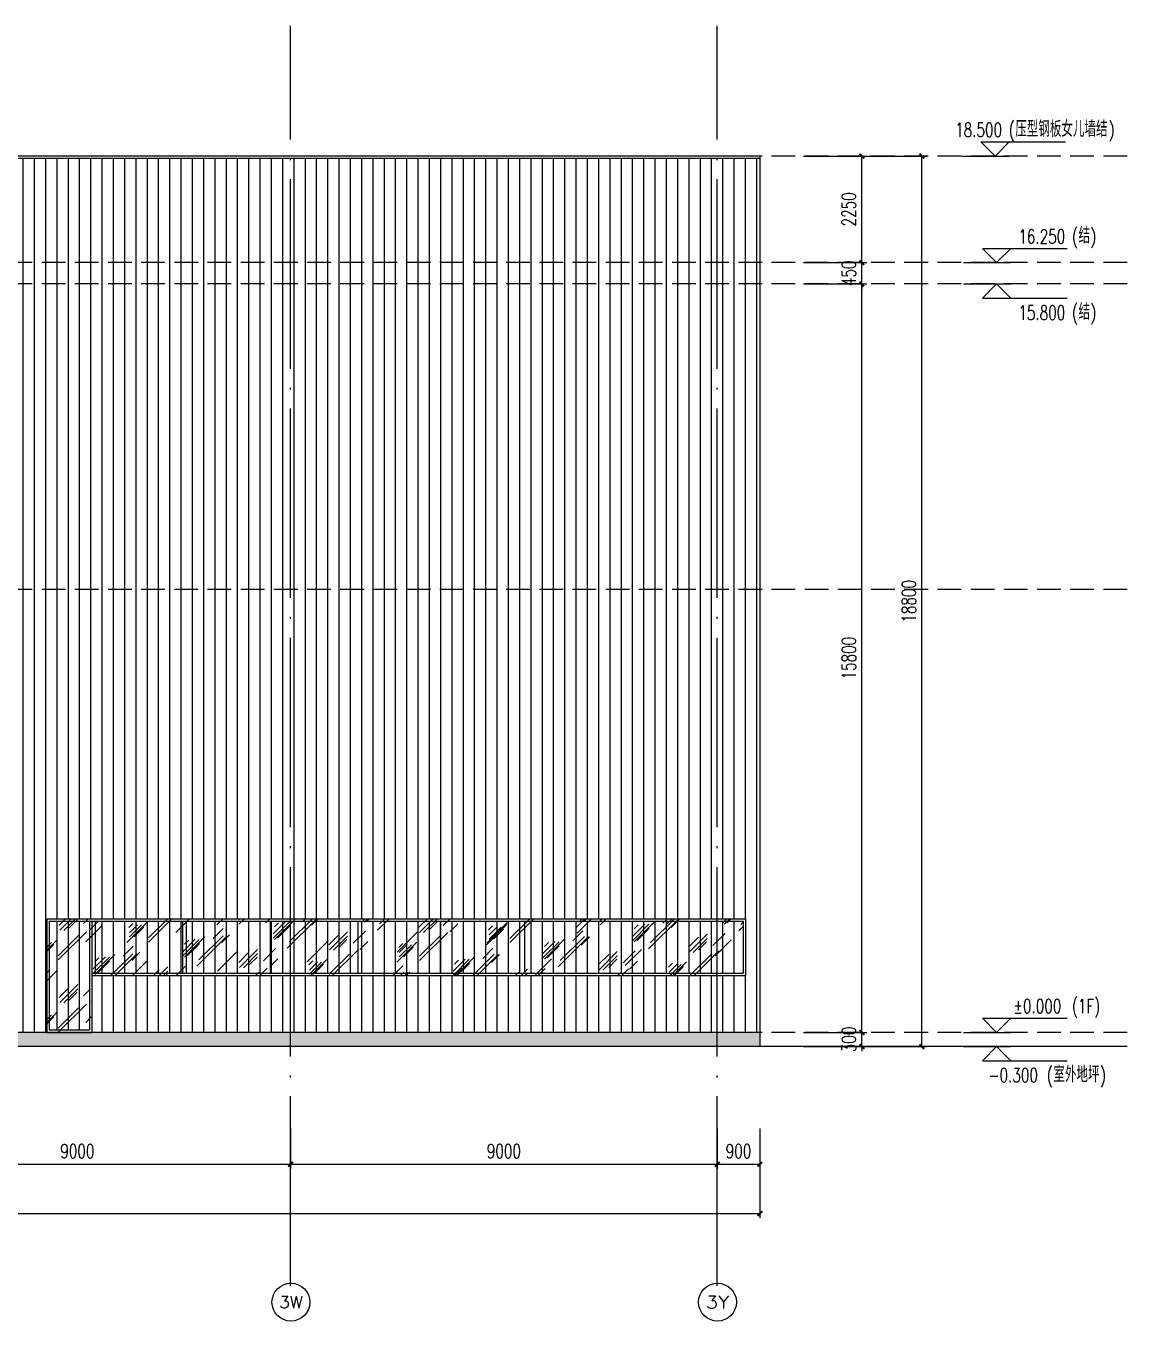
# Model space of a CAD drawing. Extents: x -4210259 to 293730, y -7499 to 868879.
# Drawn here: x 152934 to 176168, y 511142 to 538485 of the extents above; entities that cross this region are included whole.
import ezdxf
from ezdxf.enums import TextEntityAlignment as Align

# ---------------------------------------------------------------- set-up
doc = ezdxf.new("R2010")
doc.units = 0
doc.header["$LTSCALE"] = 1000
doc.header["$MEASUREMENT"] = 0
doc.linetypes.add('__DASH', pattern=[0.35, 0.25, -0.1])
doc.linetypes.add('DOTE', pattern=[2.42, 2, -0.2, 0.02, -0.2])
doc.layers.get('Defpoints').update_dxf_attribs({"color": 210})
for name, color, linetype in [('A-AXIS-D', 1, 'Continuous'), ('A-AXIS-DOTE', 14, 'DOTE'), ('A-HATCH-2', 251, 'Continuous'), ('A-LIN-V', 9, 'Continuous'), ('A-WINDOW', 140, 'Continuous'), ('AS-WALL', 40, 'Continuous'), ('DIM_ELEV', 3, 'Continuous'), ('PUB_TEXT', 7, 'Continuous')]:
    doc.layers.add(name, color=color, linetype=linetype)
doc.layers.add('A-WALL-HATCH', color=8, linetype='Continuous', lineweight=13)
doc.layers.add('A-加建区域', color=47, linetype='Continuous', plot=False)
doc.styles.add('_TCH_AXIS', font='COMPLEX', dxfattribs={"bigfont": 'GBCBIG'})
doc.styles.add('_TCH_DIM', font='SIMPLEX', dxfattribs={"bigfont": 'GBCBIG'})
doc.styles.add('_TCH_DIM_T3', font='SIMPLEX', dxfattribs={"width": 0.705882, "bigfont": 'GBCBIG'})
doc.dimstyles.new('_TCH_ARCH&&100', dxfattribs={"dimtxt": 297.5, "dimasz": 100, "dimexe": 100, "dimexo": 100, "dimgap": 126.25, "dimtad": 1, "dimdec": 0, "dimzin": 0, "dimdsep": 46, "dimtxsty": '_TCH_DIM_T3', "dimblk": 'ARCHTICK', "dimcen": 0.09, "dimclrt": 7, "dimazin": 2, "dimtfac": 1, "dimtdec": 0, "dimtix": 1, "dimtmove": 2, "dimatfit": 3, "dimfxl": 0, "dimtolj": 1, "dimtzin": 0, "dimarcsym": 0})

# ---------------------------------------------------------------- blocks, each defined once
blk = doc.blocks.new('_ArchTick')
at = {"color": 0, "linetype": 'ByBlock', "const_width": 0.4}
blk.add_lwpolyline([(-0.5, -0.5), (0.5, 0.5)], dxfattribs=at)
blk = doc.blocks.new('*D457')
at = {"layer": 'A-AXIS-D', "color": 0, "lineweight": -2}
for p, q in [((170605, 535737), (171938, 535737)), ((171838, 516937), (171838, 535737)), ((170605, 516937), (171938, 516937))]:
    blk.add_line(p, q, dxfattribs=at)
at = {"layer": 'Defpoints', "color": 0}
for p in [(170505, 535737), (171838, 535737), (170505, 516937)]:
    blk.add_point(p, dxfattribs=at)
at = {"layer": 'A-AXIS-D', "color": 0, "lineweight": -2, "xscale": 100, "yscale": 100, "zscale": 100}
for p, rotation in [((171838, 535737), 90), ((171838, 516937), 270)]:
    blk.add_blockref('_ArchTick', p, dxfattribs=dict(at, rotation=rotation))
at = {"layer": 'A-AXIS-D', "color": 7, "insert": (171563, 526337), "char_height": 297.5, "attachment_point": 5, "rotation": 90, "style": '_TCH_DIM_T3'}
blk.add_mtext('\\A1;18800', dxfattribs=at)
blk = doc.blocks.new('*D458')
at = {"layer": 'A-AXIS-D', "color": 0, "lineweight": -2}
for p, q in [((170573, 517237), (170573, 517337)), ((169340, 517237), (170673, 517237)), ((170573, 516937), (170573, 517237)), ((169340, 516937), (170673, 516937)), ((170573, 516937), (170573, 516837))]:
    blk.add_line(p, q, dxfattribs=at)
at = {"layer": 'Defpoints', "color": 0}
for p in [(169240, 517237), (170573, 517237), (169240, 516937)]:
    blk.add_point(p, dxfattribs=at)
at = {"layer": 'A-AXIS-D', "color": 0, "lineweight": -2, "xscale": 100, "yscale": 100, "zscale": 100}
for p, rotation in [((170573, 517237), 270), ((170573, 516937), 90)]:
    blk.add_blockref('_ArchTick', p, dxfattribs=dict(at, rotation=rotation))
at = {"layer": 'A-AXIS-D', "color": 7, "insert": (170298, 517087), "char_height": 297.5, "attachment_point": 5, "rotation": 90, "style": '_TCH_DIM_T3'}
blk.add_mtext('\\A1;300', dxfattribs=at)
blk = doc.blocks.new('*D459')
at = {"layer": 'A-AXIS-D', "color": 0, "lineweight": -2}
for p, q in [((169340, 533037), (170673, 533037)), ((170573, 517237), (170573, 533037)), ((169340, 517237), (170673, 517237))]:
    blk.add_line(p, q, dxfattribs=at)
at = {"layer": 'Defpoints', "color": 0}
for p in [(169240, 533037), (170573, 533037), (169240, 517237)]:
    blk.add_point(p, dxfattribs=at)
at = {"layer": 'A-AXIS-D', "color": 0, "lineweight": -2, "xscale": 100, "yscale": 100, "zscale": 100}
for p, rotation in [((170573, 533037), 90), ((170573, 517237), 270)]:
    blk.add_blockref('_ArchTick', p, dxfattribs=dict(at, rotation=rotation))
at = {"layer": 'A-AXIS-D', "color": 7, "insert": (170298, 525137), "char_height": 297.5, "attachment_point": 5, "rotation": 90, "style": '_TCH_DIM_T3'}
blk.add_mtext('\\A1;15800', dxfattribs=at)
blk = doc.blocks.new('*D460')
at = {"layer": 'A-AXIS-D', "color": 0, "lineweight": -2}
for p, q in [((169340, 533487), (170673, 533487)), ((170573, 533487), (170573, 533587)), ((170573, 533037), (170573, 533487)), ((169340, 533037), (170673, 533037)), ((170573, 533037), (170573, 532937))]:
    blk.add_line(p, q, dxfattribs=at)
at = {"layer": 'Defpoints', "color": 0}
for p in [(169240, 533487), (170573, 533487), (169240, 533037)]:
    blk.add_point(p, dxfattribs=at)
at = {"layer": 'A-AXIS-D', "color": 0, "lineweight": -2, "xscale": 100, "yscale": 100, "zscale": 100}
for p, rotation in [((170573, 533487), 270), ((170573, 533037), 90)]:
    blk.add_blockref('_ArchTick', p, dxfattribs=dict(at, rotation=rotation))
at = {"layer": 'A-AXIS-D', "color": 7, "insert": (170298, 533262), "char_height": 297.5, "attachment_point": 5, "rotation": 90, "style": '_TCH_DIM_T3'}
blk.add_mtext('\\A1;450', dxfattribs=at)
blk = doc.blocks.new('*D461')
at = {"layer": 'A-AXIS-D', "color": 0, "lineweight": -2}
for p, q in [((169340, 535737), (170673, 535737)), ((170573, 533487), (170573, 535737)), ((169340, 533487), (170673, 533487))]:
    blk.add_line(p, q, dxfattribs=at)
at = {"layer": 'Defpoints', "color": 0}
for p in [(169240, 535737), (170573, 535737), (169240, 533487)]:
    blk.add_point(p, dxfattribs=at)
at = {"layer": 'A-AXIS-D', "color": 0, "lineweight": -2, "xscale": 100, "yscale": 100, "zscale": 100}
for p, rotation in [((170573, 535737), 90), ((170573, 533487), 270)]:
    blk.add_blockref('_ArchTick', p, dxfattribs=dict(at, rotation=rotation))
at = {"layer": 'A-AXIS-D', "color": 7, "insert": (170298, 534612), "char_height": 297.5, "attachment_point": 5, "rotation": 90, "style": '_TCH_DIM_T3'}
blk.add_mtext('\\A1;2250', dxfattribs=at)
blk = doc.blocks.new('*D725')
at = {"layer": 'A-AXIS-D', "color": 0, "lineweight": -2}
for p, q in [((-17281, 515211), (-17281, 513313)), ((168419, 515211), (168419, 513313)), ((-17281, 513413), (168419, 513413))]:
    blk.add_line(p, q, dxfattribs=at)
at = {"layer": 'Defpoints', "color": 0}
for p in [(-17281, 515311), (168419, 515311), (168419, 513413)]:
    blk.add_point(p, dxfattribs=at)
at = {"layer": 'A-AXIS-D', "color": 0, "lineweight": -2, "xscale": 100, "yscale": 100, "zscale": 100, "rotation": 180}
blk.add_blockref('_ArchTick', (-17281, 513413), dxfattribs=at)
at = {"layer": 'A-AXIS-D', "color": 0, "lineweight": -2, "xscale": 100, "yscale": 100, "zscale": 100}
blk.add_blockref('_ArchTick', (168419, 513413), dxfattribs=at)
at = {"layer": 'A-AXIS-D', "color": 7, "insert": (75569, 513688), "char_height": 297.5, "attachment_point": 5, "style": '_TCH_DIM_T3'}
blk.add_mtext('\\A1;185700', dxfattribs=at)
blk = doc.blocks.new('*D726')
at = {"layer": 'A-AXIS-D', "color": 0, "lineweight": -2}
for p, q in [((167519, 515211), (167519, 514353)), ((168419, 515211), (168419, 514353)), ((167519, 514453), (168419, 514453))]:
    blk.add_line(p, q, dxfattribs=at)
at = {"layer": 'Defpoints', "color": 0}
for p in [(167519, 515311), (168419, 515311), (168419, 514453)]:
    blk.add_point(p, dxfattribs=at)
at = {"layer": 'A-AXIS-D', "color": 0, "lineweight": -2, "xscale": 100, "yscale": 100, "zscale": 100, "rotation": 180}
blk.add_blockref('_ArchTick', (167519, 514453), dxfattribs=at)
at = {"layer": 'A-AXIS-D', "color": 0, "lineweight": -2, "xscale": 100, "yscale": 100, "zscale": 100}
blk.add_blockref('_ArchTick', (168419, 514453), dxfattribs=at)
at = {"layer": 'A-AXIS-D', "color": 7, "insert": (167969, 514728), "char_height": 297.5, "attachment_point": 5, "style": '_TCH_DIM_T3'}
blk.add_mtext('\\A1;900', dxfattribs=at)
blk = doc.blocks.new('*D727')
at = {"layer": 'A-AXIS-D', "color": 0, "lineweight": -2}
for p, q in [((158519, 515211), (158519, 514353)), ((167519, 515211), (167519, 514353)), ((158519, 514453), (167519, 514453))]:
    blk.add_line(p, q, dxfattribs=at)
at = {"layer": 'Defpoints', "color": 0}
for p in [(158519, 515311), (167519, 515311), (167519, 514453)]:
    blk.add_point(p, dxfattribs=at)
at = {"layer": 'A-AXIS-D', "color": 0, "lineweight": -2, "xscale": 100, "yscale": 100, "zscale": 100, "rotation": 180}
blk.add_blockref('_ArchTick', (158519, 514453), dxfattribs=at)
at = {"layer": 'A-AXIS-D', "color": 0, "lineweight": -2, "xscale": 100, "yscale": 100, "zscale": 100}
blk.add_blockref('_ArchTick', (167519, 514453), dxfattribs=at)
at = {"layer": 'A-AXIS-D', "color": 7, "insert": (163019, 514728), "char_height": 297.5, "attachment_point": 5, "style": '_TCH_DIM_T3'}
blk.add_mtext('\\A1;9000', dxfattribs=at)
blk = doc.blocks.new('*D728')
at = {"layer": 'A-AXIS-D', "color": 0, "lineweight": -2}
for p, q in [((149519, 515211), (149519, 514353)), ((158519, 515211), (158519, 514353)), ((149519, 514453), (158519, 514453))]:
    blk.add_line(p, q, dxfattribs=at)
at = {"layer": 'Defpoints', "color": 0}
for p in [(149519, 515311), (158519, 515311), (158519, 514453)]:
    blk.add_point(p, dxfattribs=at)
at = {"layer": 'A-AXIS-D', "color": 0, "lineweight": -2, "xscale": 100, "yscale": 100, "zscale": 100, "rotation": 180}
blk.add_blockref('_ArchTick', (149519, 514453), dxfattribs=at)
at = {"layer": 'A-AXIS-D', "color": 0, "lineweight": -2, "xscale": 100, "yscale": 100, "zscale": 100}
blk.add_blockref('_ArchTick', (158519, 514453), dxfattribs=at)
at = {"layer": 'A-AXIS-D', "color": 7, "insert": (154019, 514728), "char_height": 297.5, "attachment_point": 5, "style": '_TCH_DIM_T3'}
blk.add_mtext('\\A1;9000', dxfattribs=at)

msp = doc.modelspace()

# ---------------------------------------------------------------- hatches: boundary and pattern name
at = {"layer": 'A-HATCH-2'}
h = msp.add_hatch(dxfattribs=at)
h.set_pattern_fill('ANSI31', color=256, scale=150, angle=45)
h.set_pattern_definition([(90, (0, 0), (-238.125, -1e-14), [])])
h.paths.add_polyline_path([(150886.4, 535687.5), (135819.3, 535687.5), (135819.3, 525637.5), (135819.3, 520237.5), (135819.3, 520037.5), (135819.3, 517237.5), (150886.4, 517237.5)])
h.paths.add_polyline_path([(168419.3, 535687.5), (150886.4, 535687.5), (150886.4, 517237.5), (168419.3, 517237.5)])
h.paths.add_polyline_path([(168119.3, 519637.5), (168119.3, 518437.5), (154323.9, 518437.5), (154323.9, 517237.5), (153374.7, 517237.5), (153374.7, 519637.5)])
h.paths.add_polyline_path([(168069.3, 519587.5), (168069.3, 518487.5), (154394.2, 518487.5), (154394.2, 519587.5), (154273.9, 519587.5), (154273.9, 517287.5), (153424.7, 517287.5), (153424.7, 519587.5)], flags=16)
h = msp.add_hatch(dxfattribs=at)
h.set_pattern_fill('ANSI38', color=256, scale=150)
h.set_pattern_definition([(45, (0, 0), (-168.3798, 168.3798), []), (135, (0, 0), (-505.13941, 168.3798), [595.3125, -357.1875])])
h.paths.add_polyline_path([(124476.5, 516937.5), (168419.3, 516937.5), (168419.3, 517237.5), (124476.5, 517237.5)])
h.paths.add_polyline_path([(122590.8, 516937.5), (116519.3, 516937.5), (116519.3, 517237.5), (122590.8, 517237.5)])
h.paths.add_polyline_path([(108769.3, 517237.5), (111519.3, 517237.5), (111519.3, 516937.5), (108769.3, 516937.5)])
h.paths.add_polyline_path([(63019.3, 516937.5), (107369.3, 516937.5), (107369.3, 517237.5), (63019.3, 517237.5)])
h.paths.add_polyline_path([(54769.3, 517237.5), (57018.9, 517237.5), (57018.9, 516937.5), (54769.3, 516937.5)])
h.paths.add_polyline_path([(27819.3, 516937.5), (53369.3, 516937.5), (53369.3, 517237.5), (27819.3, 517237.5)])
h.paths.add_polyline_path([(8519.3, 516937.5), (26319.3, 516937.5), (26319.3, 517237.5), (8519.3, 517237.5)])
h.paths.add_polyline_path([(769.3, 517237.5), (3519.3, 517237.5), (3519.3, 516937.5), (769.3, 516937.5)])
h.paths.add_polyline_path([(-9980.7, 516937.5), (-630.7, 516937.5), (-630.7, 517237.5), (-9980.7, 517237.5)])
at = {"layer": 'A-WALL-HATCH'}
h = msp.add_hatch(dxfattribs=at)
h.set_pattern_fill('玻璃2', color=256, scale=100)
h.set_pattern_definition([(45, (1725404, 60), (0, 1527.35065), [600, -360, 600, -360, 240, -523.28157]), (45, (1725374, 90), (0, 1527.35065), [480, -600, 360, -360, 420, -463.28157]), (45, (1725374, 180), (0, 1527.35065), [360, -720, 240, -360, 540, -463.28157]), (45, (1725464, 90), (0, 1527.35065), [360, -720, 300, -1303.2815]), (45, (1725554, 180), (0, 1527.35065), [180, -900, 120, -1483.2815]), (45, (1725404, 330), (0, 1527.35065), [120, -900, 120, -480, 300, -763.28157]), (45, (1725944, 240), (0, 1527.35065), [600, -900, 720, -475.2816]), (45, (1725944, 150), (0, 1527.35065), [840, -600, 900, -355.2816]), (45, (1726094, 270), (0, -1697.0563), [600, -840, 480, -763.2816]), (45, (1726004, 450), (0, 1527.35065), [300, -1200, 360, -823.2816]), (45, (1726184, 360), (0, 1527.35065), [240, -1200, 240, -1003.2815])])
h.paths.add_polyline_path([(153374.7, 519637.5), (153374.7, 518437.5), (153374.7, 517237.5), (154323.9, 517237.5), (154273.9, 518437.5), (168069.3, 518437.5), (168069.3, 519637.5)])

# ---------------------------------------------------------------- linework, layer by layer
at = {"layer": 'A-AXIS-D'}
for centre in [(158525.6, 511541.7), (167525.6, 511541.7)]:
    msp.add_circle(centre, 400, dxfattribs=at)
at = {"layer": 'A-AXIS-DOTE', "ltscale": 2}
for p, q in [((158519.3, 511887.5), (158519.3, 538485.1)), ((167519.3, 511887.5), (167519.3, 538485.1))]:
    msp.add_line(p, q, dxfattribs=at)
at = {"layer": 'A-AXIS-DOTE', "linetype": '__DASH', "ltscale": 2}
for p, q in [((176167.5, 535737.5), (-23524.5, 535737.5)), ((176167.5, 533487.5), (-23524.5, 533487.5)), ((176167.5, 533037.5), (-23524.5, 533037.5)), ((176167.5, 517237.5), (-23524.5, 517237.5))]:
    msp.add_line(p, q, dxfattribs=at)
at = {"layer": 'A-LIN-V'}
for p, q in [((168419.3, 535737.5), (-17180.7, 535737.5)), ((168419.3, 535687.5), (-17180.7, 535687.5)), ((168419.3, 535737.5), (168419.3, 516937.5)), ((168419.3, 517237.5), (-17280.7, 517237.5))]:
    msp.add_line(p, q, dxfattribs=at)
at = {"layer": 'A-WINDOW'}
for p, q in [((153374.7, 519637.5), (153374.7, 517237.5)), ((153374.7, 519637.5), (168119.3, 519637.5)), ((153424.7, 519587.5), (153424.7, 517287.5)), ((153424.7, 519587.5), (168069.3, 519587.5)), ((154273.9, 519587.5), (154273.9, 517287.5)), ((154323.9, 519587.5), (154323.9, 517237.5)), ((154394.2, 519587.5), (154394.2, 518487.5)), ((156234.2, 519587.5), (156234.2, 518487.5)), ((156313.9, 519587.5), (156313.9, 518487.5)), ((158084.2, 519587.5), (158084.2, 518487.5)), ((159934.2, 519587.5), (159934.2, 518487.5)), ((161674.2, 519587.5), (161674.2, 518487.5)), ((163454.2, 519587.5), (163454.2, 518487.5)), ((165254.2, 519587.5), (165254.2, 518487.5)), ((166924.2, 519587.5), (166924.2, 518487.5)), ((168069.3, 519587.5), (168069.3, 518487.5)), ((168119.3, 519637.5), (168119.3, 518437.5)), ((154323.9, 518487.5), (168069.3, 518487.5)), ((154323.9, 518437.5), (168119.3, 518437.5)), ((153374.7, 517237.5), (154323.9, 517237.5)), ((153424.7, 517287.5), (154273.9, 517287.5))]:
    msp.add_line(p, q, dxfattribs=at)
at = {"layer": 'A-加建区域', "linetype": '__DASH', "ltscale": 2}
msp.add_line((176167.5, 526587.5), (-23524.5, 526587.5), dxfattribs=at)
at = {"layer": 'AS-WALL'}
msp.add_line((176167.5, 516937.5), (-23524.5, 516937.5), dxfattribs=at)
at = {"layer": 'DIM_ELEV'}
for p, q in [((173382.7, 535737.5), (173082.7, 536037.5)), ((173082.7, 536037.5), (174870.7, 536037.5)), ((173382.7, 535737.5), (173682.7, 536037.5)), ((172682.7, 535737.5), (173682.7, 535737.5)), ((173414.9, 533487.5), (173114.9, 533787.5)), ((173114.9, 533787.5), (174902.9, 533787.5)), ((173414.9, 533487.5), (173714.9, 533787.5)), ((172714.9, 533487.5), (173714.9, 533487.5)), ((172714.9, 533037.5), (173714.9, 533037.5)), ((173414.9, 533037.5), (173114.9, 532737.5)), ((173414.9, 533037.5), (173714.9, 532737.5)), ((173114.9, 532737.5), (174902.9, 532737.5)), ((173414.9, 517237.5), (173114.9, 517537.5)), ((173114.9, 517537.5), (174902.9, 517537.5)), ((173414.9, 517237.5), (173714.9, 517537.5)), ((172714.9, 517237.5), (173714.9, 517237.5)), ((172714.9, 516937.5), (173714.9, 516937.5)), ((173414.9, 516937.5), (173114.9, 516637.5)), ((173414.9, 516937.5), (173714.9, 516637.5)), ((173114.9, 516637.5), (174902.9, 516637.5))]:
    msp.add_line(p, q, dxfattribs=at)

# ---------------------------------------------------------------- texts
at = {"layer": 'PUB_TEXT', "style": '_TCH_DIM', "width": 0.705882}
for s, p in [('(', (173670, 536142.5)), (')', (175776, 536142.5)), ('18.500', (172540, 536142.5)), ('16.250', (173872.9, 533892.5)), ('(', (175002.9, 533892.5)), (')', (175388.6, 533892.5)), ('15.800', (173872.9, 532282.5)), ('(', (175002.9, 532282.5)), (')', (175388.6, 532282.5)), ('%%P0.000', (173772.9, 517642.5)), ('(1F)', (175002.9, 517642.5)), ('(', (174473.2, 516182.5)), (')', (175596.2, 516182.5)), ('-0.300', (173243.2, 516182.5))]:
    msp.add_text(s, height=297.5, dxfattribs=at).set_placement(p)
at = {"layer": 'PUB_TEXT', "style": '_TCH_DIM'}
for s, height, p in [('压型钢板女儿墙结', 337.59, (173810, 536142.5)), ('结', 337.6, (175142.9, 533892.5)), ('结', 337.6, (175142.9, 532282.5)), ('室外地坪', 337.59, (174613.2, 516182.5))]:
    msp.add_text(s, height=height, dxfattribs=at).set_placement(p)
at = {"layer": 'PUB_TEXT', "style": '_TCH_AXIS'}
for s, height, p, p2 in [('3W', 255.29, (158276.4, 511414.1), (158774.8, 511414.1)), ('3Y', 270.86, (167280.5, 511406.3), (167770.7, 511406.3))]:
    msp.add_text(s, height=height, dxfattribs=at).set_placement(p, p2, align=Align.FIT)

# ---------------------------------------------------------------- dimensions: what is measured, and where the dimension line sits
at = {"layer": 'A-AXIS-D'}
for p1, p2, picture, middle in [((169239.7, 533487.5), (169239.7, 535737.5), '*D461', (170298, 534612.5)), ((170504.7, 516937.5), (170504.7, 535737.5), '*D457', (171563, 526337.5)), ((169239.7, 533037.5), (169239.7, 533487.5), '*D460', (170298, 533262.5)), ((169239.7, 517237.5), (169239.7, 533037.5), '*D459', (170298, 525137.5)), ((169239.7, 516937.5), (169239.7, 517237.5), '*D458', (170298, 517087.5))]:
    dim = msp.add_aligned_dim(p1=p1, p2=p2, distance=-1333.3, dimstyle='_TCH_ARCH&&100', dxfattribs=at)
    dim.commit()
    dim.dimension.update_dxf_attribs({"geometry": picture, "text_midpoint": middle})
for base, p1, p2, picture, middle in [((168419.3, 513413.4), (-17280.7, 515311.4), (168419.3, 515311.4), '*D725', (75569.3, 513688.4)), ((158519.3, 514453.4), (149519.3, 515311.4), (158519.3, 515311.4), '*D728', (154019.3, 514728.4)), ((167519.3, 514453.4), (158519.3, 515311.4), (167519.3, 515311.4), '*D727', (163019.3, 514728.4)), ((168419.3, 514453.4), (167519.3, 515311.4), (168419.3, 515311.4), '*D726', (167969.3, 514728.4))]:
    dim = msp.add_linear_dim(base=base, p1=p1, p2=p2, angle=0, dimstyle='_TCH_ARCH&&100', override={"dimgap": 0}, dxfattribs=at)
    dim.commit()
    dim.dimension.update_dxf_attribs({"geometry": picture, "text_midpoint": middle, "dimtype": 129})

doc.saveas('drawing.dxf')
